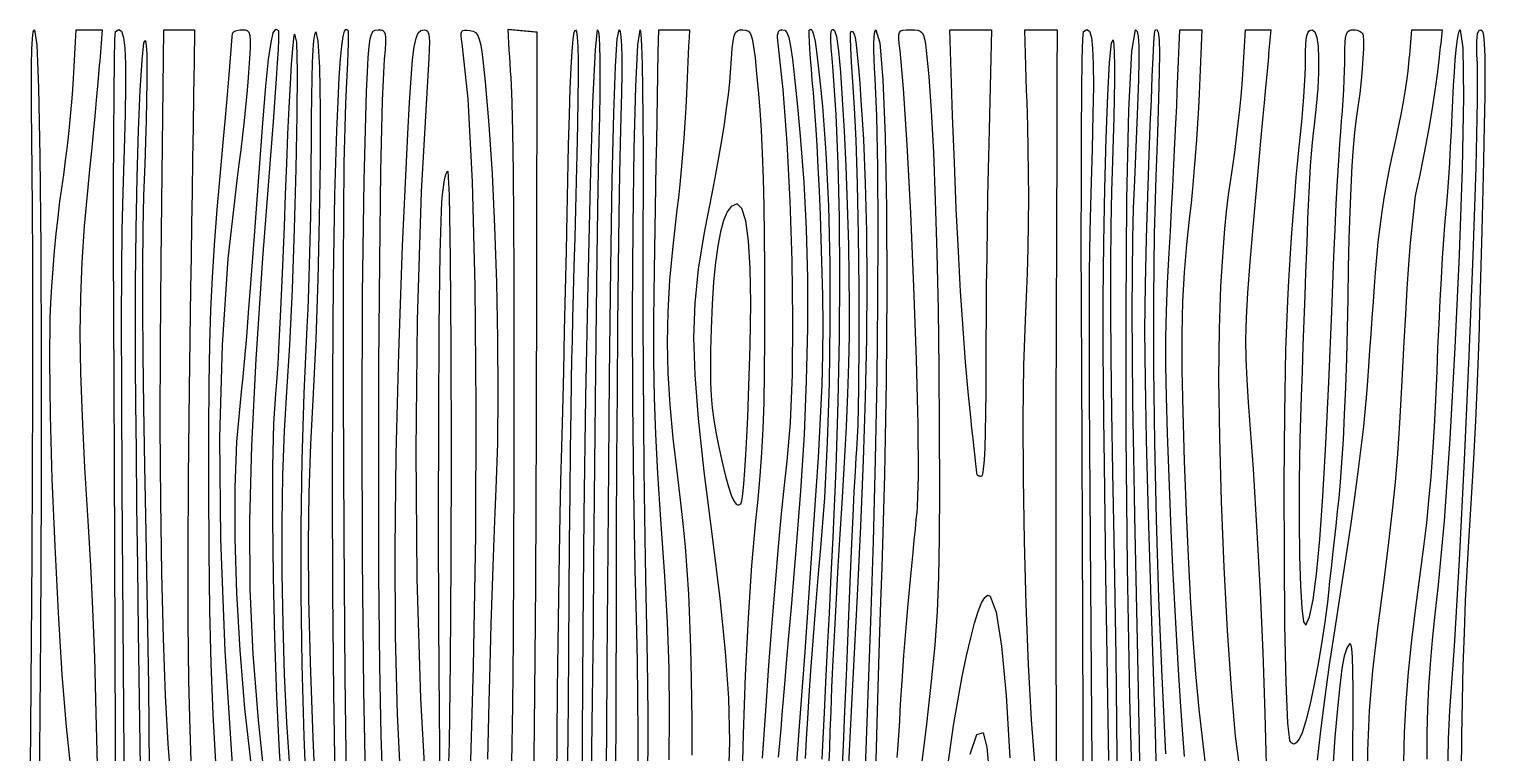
# Model space of a CAD drawing. Extents: x -28.2 to 28.2, y -28.2 to 28.2.
# Drawn here: x -28.1 to 28.2, y 0.2 to 28.2 of the extents above; entities that cross this region are included whole.
import ezdxf

# ---------------------------------------------------------------- set-up
doc = ezdxf.new("R2010")
doc.units = 0
doc.layers.add('Layer_1', color=7, linetype='CONTINUOUS')

msp = doc.modelspace()

# ---------------------------------------------------------------- linework, layer by layer
at = {"layer": 'Layer_1', "color": 7}
for points in [[(-28.124108, -6.157805), (-28.059493, 1.202268), (-28.032126, 4.530769), (-28.010202, 7.852609), (-27.993949, 11.079622), (-27.983583, 14.123558), (-27.97933, 16.896287), (-27.981419, 19.309572), (-27.990052, 21.27523), (-28.005461, 22.705064), (-28.024548, 24.009769), (-28.035264, 25.133454), (-28.037578, 26.078294), (-28.031454, 26.846464), (-28.01686, 27.440141), (-27.993766, 27.861501), (-27.962135, 28.112724), (-27.921935, 28.19598), (-27.83091, 27.619324), (-27.757888, 25.956154), (-27.703509, 23.306663), (-27.668415, 19.771045), (-27.653246, 15.449498), (-27.658645, 10.442224), (-27.68525, 4.849369), (-27.733703, -1.228794)], [(-26.522539, -0.222672), (-26.683313, 1.246662), (-26.842022, 3.26043), (-26.990761, 5.644869), (-27.121626, 8.226271), (-27.226712, 10.8309), (-27.298115, 13.284963), (-27.32793, 15.414756), (-27.30825, 17.046509), (-27.281877, 17.633302), (-27.243294, 18.273337), (-27.194346, 18.945983), (-27.136877, 19.630606), (-27.07273, 20.306579), (-27.00375, 20.953266), (-26.93178, 21.550041), (-26.858664, 22.076273), (-26.785422, 22.58626), (-26.713088, 23.136472), (-26.643532, 23.709538), (-26.578623, 24.288082), (-26.52023, 24.854737), (-26.470223, 25.392125), (-26.430473, 25.882872), (-26.402852, 26.309606), (-26.390161, 26.545403), (-26.377472, 26.7812), (-26.364781, 27.016996), (-26.352089, 27.252793), (-26.3394, 27.48859), (-26.326709, 27.724386), (-26.314017, 27.960183), (-26.301329, 28.19598), (-26.238176, 28.19598), (-26.175024, 28.19598), (-26.111872, 28.19598), (-26.04872, 28.19598), (-25.985568, 28.19598), (-25.922416, 28.19598), (-25.859264, 28.19598), (-25.796111, 28.19598), (-25.732959, 28.19598), (-25.669807, 28.19598), (-25.606655, 28.19598), (-25.543503, 28.19598), (-25.480351, 28.19598), (-25.417198, 28.19598), (-25.354046, 28.19598), (-25.290894, 28.19598), (-25.30533, 28.023085), (-25.319765, 27.850187), (-25.334201, 27.677292), (-25.348637, 27.504394), (-25.363072, 27.331496), (-25.377508, 27.158601), (-25.391944, 26.985706), (-25.406379, 26.812809), (-25.436319, 26.466875), (-25.477275, 26.01263), (-25.527421, 25.469417), (-25.584929, 24.856585), (-25.647973, 24.193484), (-25.714724, 23.499458), (-25.783353, 22.793857), (-25.852034, 22.096029), (-25.987191, 20.607083), (-26.08337, 19.215691), (-26.140496, 17.851903), (-26.158493, 16.445765), (-26.137287, 14.927322), (-26.076802, 13.226628), (-25.976964, 11.273735), (-25.837697, 8.998657), (-25.748187, 7.472738), (-25.669092, 5.80043), (-25.598797, 3.919645), (-25.535686, 1.768236), (-25.478143, -0.715884)], [(-24.766372, -3.720873), (-24.776935, 0.651229), (-24.789297, 4.434559), (-24.803106, 8.076439), (-24.818019, 11.461808), (-24.833685, 14.475461), (-24.846413, 17.195025), (-24.85291, 19.737461), (-24.853418, 22.046747), (-24.848174, 24.066857), (-24.837424, 25.741764), (-24.821411, 27.015444), (-24.800377, 27.831871), (-24.774565, 28.13502), (-24.646241, 28.209899), (-24.545582, 28.139366), (-24.47119, 27.904187), (-24.421667, 27.485124), (-24.395618, 26.86294), (-24.391645, 26.018404), (-24.408349, 24.932272), (-24.444335, 23.585315), (-24.495084, 21.902427), (-24.531338, 20.449316), (-24.553106, 18.902408), (-24.560393, 16.938135), (-24.553208, 14.23292), (-24.531558, 10.463193), (-24.495453, 5.305384), (-24.444898, -1.564074)], [(-22.628912, -0.893232), (-22.746268, 0.583778), (-22.845666, 2.454065), (-22.926197, 4.670017), (-22.986949, 7.183996), (-23.027012, 9.948391), (-23.045478, 12.915591), (-23.041434, 16.037965), (-23.013971, 19.26788), (-23.000489, 20.383891), (-22.987007, 21.499905), (-22.973526, 22.615916), (-22.960044, 23.73193), (-22.946562, 24.847941), (-22.93308, 25.963955), (-22.919599, 27.079966), (-22.906117, 28.19598), (-22.832078, 28.19598), (-22.758039, 28.19598), (-22.684, 28.19598), (-22.609961, 28.19598), (-22.535923, 28.19598), (-22.461884, 28.19598), (-22.387845, 28.19598), (-22.313806, 28.19598), (-22.239767, 28.19598), (-22.165729, 28.19598), (-22.09169, 28.19598), (-22.017652, 28.19598), (-21.943613, 28.19598), (-21.869575, 28.19598), (-21.795536, 28.19598), (-21.721497, 28.19598), (-21.74072, 26.94376), (-21.759942, 25.69154), (-21.779164, 24.43932), (-21.798386, 23.1871), (-21.817608, 21.93488), (-21.83683, 20.68266), (-21.856053, 19.43044), (-21.875275, 18.17822), (-21.928914, 14.30483), (-21.963536, 10.88424), (-21.978971, 7.886334), (-21.975051, 5.281085), (-21.951604, 3.038349), (-21.908461, 1.128072), (-21.845453, -0.479861)], [(-20.902744, -0.143734), (-21.004939, 1.72452), (-21.080437, 3.679445), (-21.131299, 5.765406), (-21.159586, 8.026712), (-21.167359, 10.507699), (-21.16295, 12.695599), (-21.15062, 14.503317), (-21.126719, 16.028124), (-21.087597, 17.367395), (-21.029607, 18.618455), (-20.949099, 19.878634), (-20.842424, 21.24527), (-20.705934, 22.815695), (-20.61424, 23.842837), (-20.528698, 24.806609), (-20.451181, 25.685523), (-20.383561, 26.458089), (-20.327709, 27.102823), (-20.285498, 27.598239), (-20.258797, 27.922842), (-20.249481, 28.055151), (-20.242041, 28.083404), (-20.220719, 28.109764), (-20.187011, 28.133668), (-20.14241, 28.154524), (-20.088412, 28.171768), (-20.026511, 28.184807), (-19.958204, 28.193047), (-19.884984, 28.195926), (-19.767542, 28.191072), (-19.680081, 28.164599), (-19.619826, 28.098622), (-19.583999, 27.975276), (-19.569826, 27.776699), (-19.574531, 27.485017), (-19.595339, 27.082365), (-19.629473, 26.550867), (-19.658123, 26.171086), (-19.697928, 25.721252), (-19.747079, 25.218047), (-19.803771, 24.678145), (-19.866197, 24.11823), (-19.93255, 23.554976), (-20.001023, 23.005064), (-20.069811, 22.485174), (-20.426496, 19.340501), (-20.653951, 16.007386), (-20.750413, 12.415708), (-20.714118, 8.49533), (-20.543302, 4.176173), (-20.236203, -0.611924)], [(-19.521917, -0.297912), (-19.769481, 1.949621), (-19.958626, 4.204633), (-20.087028, 6.415279), (-20.152361, 8.529688), (-20.152304, 10.496015), (-20.084531, 12.262388), (-19.946718, 13.776961), (-19.899156, 14.196146), (-19.841138, 14.779084), (-19.774911, 15.499256), (-19.70272, 16.330192), (-19.62681, 17.24541), (-19.549427, 18.218431), (-19.472817, 19.222772), (-19.399224, 20.231951), (-19.222914, 22.675786), (-19.077862, 24.585818), (-18.957136, 26.021652), (-18.853806, 27.04289), (-18.760943, 27.709135), (-18.671615, 28.079995), (-18.578891, 28.215069), (-18.475841, 28.173966), (-18.466878, 28.0747), (-18.471659, 27.820336), (-18.489139, 27.428005), (-18.518277, 26.914843), (-18.558029, 26.297979), (-18.607354, 25.594548), (-18.66521, 24.82168), (-18.730553, 23.996513), (-19.091156, 19.367064), (-19.354481, 15.459203), (-19.52196, 12.123026), (-19.595025, 9.208658), (-19.575112, 6.566184), (-19.463651, 4.045713), (-19.262076, 1.49736), (-18.971819, -1.228794)], [(-16.278026, -0.774783), (-16.333569, 2.571751), (-16.368008, 6.445788), (-16.381182, 10.578001), (-16.372929, 14.699122), (-16.343093, 18.539865), (-16.29151, 21.83092), (-16.21802, 24.303006), (-16.166815, 25.433501), (-16.118625, 26.344814), (-16.071509, 27.054303), (-16.023526, 27.579324), (-15.972733, 27.937236), (-15.917188, 28.145391), (-15.854951, 28.221151), (-15.784078, 28.181869), (-15.775583, 28.111384), (-15.773833, 27.936488), (-15.778422, 27.668811), (-15.788952, 27.319987), (-15.805016, 26.901644), (-15.826214, 26.425416), (-15.852145, 25.90293), (-15.882403, 25.345817), (-15.940244, 23.047208), (-15.967589, 19.136875), (-15.967787, 14.159231), (-15.944194, 8.65872), (-15.900162, 3.179743), (-15.839045, -1.733295)], [(-15.078312, -1.947106), (-15.16378, 2.658732), (-15.217388, 7.75702), (-15.23657, 12.984397), (-15.218765, 17.977402), (-15.161408, 22.37264), (-15.061936, 25.806686), (-15.028378, 26.554987), (-14.997131, 27.128703), (-14.963912, 27.550893), (-14.924441, 27.844613), (-14.874436, 28.032923), (-14.809616, 28.138883), (-14.725699, 28.185549), (-14.618404, 28.195991), (-14.512857, 28.190657), (-14.433404, 28.167628), (-14.377809, 28.116289), (-14.343834, 28.026054), (-14.329243, 27.886325), (-14.331811, 27.686518), (-14.349275, 27.41603), (-14.379414, 27.064274), (-14.457461, 25.461492), (-14.520704, 22.747372), (-14.567627, 19.239401), (-14.596712, 15.255072), (-14.606443, 11.111886), (-14.595307, 7.127303), (-14.561783, 3.61883), (-14.504357, 0.903965), (-14.442423, -0.958504)], [(-13.742487, -0.915612), (-13.868455, 1.735837), (-13.938973, 4.760695), (-13.95417, 8.121454), (-13.914182, 11.780493), (-13.819139, 15.700317), (-13.669172, 19.843353), (-13.464414, 24.172055), (-13.398144, 25.381801), (-13.338504, 26.324316), (-13.28037, 27.032253), (-13.218618, 27.538261), (-13.148125, 27.874986), (-13.063766, 28.075081), (-12.960417, 28.171198), (-12.832956, 28.195977), (-12.759615, 28.183616), (-12.703873, 28.139755), (-12.664755, 28.054217), (-12.641288, 27.91682), (-12.632497, 27.717396), (-12.637405, 27.445762), (-12.655038, 27.091743), (-12.684424, 26.645163), (-12.947671, 21.939412), (-13.105106, 16.965031), (-13.160348, 11.912737), (-13.117017, 6.973255), (-12.978728, 2.337275), (-12.749102, -1.804477)], [(-11.067604, -1.408463), (-10.921218, 3.557604), (-10.838563, 8.655243), (-10.81905, 13.642928), (-10.86209, 18.279176), (-10.967091, 22.322439), (-11.133465, 25.531215), (-11.360621, 27.663985), (-11.387305, 27.833578), (-11.400872, 27.964024), (-11.398755, 28.059649), (-11.378429, 28.124784), (-11.337331, 28.16375), (-11.272909, 28.180881), (-11.182612, 28.180599), (-11.063888, 28.167024), (-10.940149, 28.141595), (-10.842185, 28.091219), (-10.764258, 27.996587), (-10.700627, 27.838396), (-10.645552, 27.597353), (-10.593293, 27.254156), (-10.538109, 26.789511), (-10.474261, 26.184116), (-10.329146, 24.52507), (-10.206573, 22.62889), (-10.108524, 20.570087), (-10.03698, 18.42318), (-9.993923, 16.26269), (-9.981333, 14.16314), (-10.001193, 12.199015), (-10.055485, 10.444862), (-10.09419, 9.531648), (-10.133887, 8.517651), (-10.17345, 7.436627), (-10.211753, 6.322329), (-10.247672, 5.208596), (-10.280081, 4.129181), (-10.307855, 3.117894), (-10.329868, 2.208489), (-10.381067, -0.00656)], [(-9.445145, -0.145146), (-9.407822, 2.068662), (-9.381045, 4.639565), (-9.362491, 7.678619), (-9.349839, 11.296792), (-9.345883, 13.876558), (-9.347548, 16.367984), (-9.354428, 18.710528), (-9.366098, 20.843597), (-9.382137, 22.706605), (-9.402127, 24.238967), (-9.425644, 25.380107), (-9.452272, 26.069435), (-9.469267, 26.338077), (-9.486263, 26.606716), (-9.503258, 26.875358), (-9.520254, 27.143996), (-9.537249, 27.412638), (-9.554244, 27.681277), (-9.57124, 27.949919), (-9.588235, 28.218557), (-9.518268, 28.211897), (-9.448302, 28.205237), (-9.378335, 28.198576), (-9.308368, 28.191916), (-9.238401, 28.185255), (-9.168435, 28.178595), (-9.098468, 28.171934), (-9.028501, 28.165274), (-8.958535, 28.158642), (-8.888569, 28.152009), (-8.818603, 28.145377), (-8.748637, 28.138745), (-8.678671, 28.132113), (-8.608705, 28.125481), (-8.538739, 28.118848), (-8.468773, 28.112216), (-8.472574, 26.214164), (-8.476376, 24.316116), (-8.480177, 22.418064), (-8.483979, 20.520015), (-8.48778, 18.621963), (-8.491582, 16.723912), (-8.495383, 14.825863), (-8.499185, 12.927811), (-8.508972, 9.812755), (-8.525206, 6.781434), (-8.547024, 3.909174), (-8.573565, 1.271215), (-8.603962, -1.05709)], [(-7.698479, -0.8693), (-7.687114, 0.867242), (-7.670731, 2.669231), (-7.650013, 4.482283), (-7.625646, 6.252155), (-7.598313, 7.924463), (-7.568696, 9.444907), (-7.537479, 10.759159), (-7.504221, 12.039968), (-7.468751, 13.464739), (-7.432163, 14.985855), (-7.395551, 16.555687), (-7.36001, 18.126618), (-7.326633, 19.651027), (-7.296515, 21.08129), (-7.270751, 22.369784), (-7.241667, 23.730544), (-7.210488, 24.91176), (-7.177244, 25.912847), (-7.141964, 26.733222), (-7.104677, 27.372306), (-7.065411, 27.829514), (-7.024196, 28.104266), (-6.981061, 28.19598), (-6.940273, 28.124902), (-6.909276, 27.909248), (-6.888031, 27.545378), (-6.876493, 27.02966), (-6.874631, 26.358462), (-6.882389, 25.528147), (-6.899732, 24.535078), (-6.926619, 23.375624), (-6.952806, 22.344017), (-6.980236, 21.259254), (-7.008091, 20.153818), (-7.03556, 19.060201), (-7.061826, 18.010885), (-7.086075, 17.038364), (-7.107492, 16.175122), (-7.125261, 15.453646), (-7.141799, 14.621794), (-7.159681, 13.442246), (-7.178341, 11.969667), (-7.197214, 10.258723), (-7.21573, 8.364052), (-7.233327, 6.340349), (-7.249433, 4.242309), (-7.263482, 2.12457), (-7.280159, -0.104393)], [(-6.70414, -0.721838), (-6.700203, 0.866988), (-6.682762, 4.971684), (-6.637784, 9.443044), (-6.57122, 13.999352), (-6.48902, 18.358946), (-6.397136, 22.2401), (-6.301518, 25.361122), (-6.208116, 27.440316), (-6.122881, 28.19598), (-6.08791, 28.123059), (-6.061129, 27.907422), (-6.04259, 27.553741), (-6.032346, 27.066704), (-6.030455, 26.450983), (-6.036951, 25.711264), (-6.051898, 24.852225), (-6.075342, 23.878544), (-6.100372, 22.768381), (-6.126983, 21.263005), (-6.154356, 19.42895), (-6.181678, 17.33275), (-6.208133, 15.040947), (-6.232904, 12.620076), (-6.255177, 10.136662), (-6.274134, 7.657255), (-6.29624, 5.076135), (-6.327537, 2.301016), (-6.366577, -0.581066)], [(-5.801103, -1.911998), (-5.768817, 0.89109), (-5.74572, 3.717432), (-5.702769, 9.691738), (-5.656832, 14.775266), (-5.607368, 18.997023), (-5.553832, 22.386082), (-5.495683, 24.971469), (-5.432378, 26.782221), (-5.363375, 27.847379), (-5.28813, 28.19598), (-5.248484, 28.129714), (-5.218716, 27.929486), (-5.198805, 27.59315), (-5.188733, 27.118563), (-5.188477, 26.503569), (-5.198019, 25.746031), (-5.217337, 24.843798), (-5.24641, 23.794724), (-5.273627, 22.636874), (-5.299981, 21.027499), (-5.324828, 19.039664), (-5.347521, 16.746436), (-5.367415, 14.220869), (-5.383866, 11.53606), (-5.396224, 8.765005), (-5.403847, 5.980855), (-5.414318, 2.203169), (-5.432261, -1.071427)], [(-4.551394, -0.103969), (-4.54781, 1.030254), (-4.556932, 2.322239), (-4.578801, 3.789681), (-4.613456, 5.450362), (-4.660939, 7.321975), (-4.723389, 10.399862), (-4.757198, 13.788222), (-4.764384, 17.264855), (-4.746959, 20.607589), (-4.706945, 23.594245), (-4.646355, 26.002645), (-4.567208, 27.610617), (-4.47152, 28.19598), (-4.443416, 28.037715), (-4.418631, 27.584122), (-4.397608, 26.867004), (-4.380785, 25.918164), (-4.368602, 24.769404), (-4.361495, 23.45253), (-4.359915, 21.999342), (-4.364286, 20.441642), (-4.368528, 18.753902), (-4.366581, 16.928018), (-4.358885, 15.021925), (-4.345919, 13.09356), (-4.328148, 11.200865), (-4.306039, 9.401755), (-4.280057, 7.754226), (-4.25067, 6.316135), (-4.21106, 4.491145), (-4.185824, 2.932036), (-4.17567, 1.579458), (-4.181308, 0.374059), (-4.203446, -0.743513)], [(-3.35221, -0.028898), (-3.331882, 1.746167), (-3.353954, 3.515644), (-3.418234, 5.287689), (-3.524532, 7.070515), (-3.677428, 9.257201), (-3.792072, 11.037656), (-3.872053, 12.556322), (-3.920965, 13.957696), (-3.942397, 15.386252), (-3.939942, 16.986477), (-3.917192, 18.902848), (-3.877736, 21.279842), (-3.862561, 22.144359), (-3.847386, 23.008876), (-3.832211, 23.873394), (-3.817036, 24.737911), (-3.80186, 25.602428), (-3.786685, 26.466945), (-3.77151, 27.331462), (-3.756335, 28.19598), (-3.682071, 28.19598), (-3.607807, 28.19598), (-3.533543, 28.19598), (-3.459279, 28.19598), (-3.385015, 28.19598), (-3.310751, 28.19598), (-3.236487, 28.19598), (-3.162223, 28.19598), (-3.087959, 28.19598), (-3.013695, 28.19598), (-2.93943, 28.19598), (-2.865166, 28.19598), (-2.790902, 28.19598), (-2.716637, 28.19598), (-2.642373, 28.19598), (-2.568109, 28.19598), (-2.582126, 27.886839), (-2.596143, 27.577701), (-2.610159, 27.268561), (-2.624176, 26.959423), (-2.638193, 26.650282), (-2.65221, 26.341145), (-2.666227, 26.032004), (-2.680244, 25.722866), (-2.707995, 25.185072), (-2.743991, 24.603971), (-2.786721, 23.997958), (-2.834672, 23.385431), (-2.886336, 22.784783), (-2.9402, 22.214412), (-2.994756, 21.69271), (-3.048493, 21.238073), (-3.21356, 19.823304), (-3.331289, 18.520053), (-3.401657, 17.292033), (-3.424644, 16.102969), (-3.400226, 14.916575), (-3.32838, 13.696584), (-3.209083, 12.406688), (-3.042315, 11.010619), (-2.919227, 10.024958), (-2.816074, 9.099382), (-2.730741, 8.203101), (-2.661113, 7.305352), (-2.605076, 6.375401), (-2.560514, 5.382487), (-2.525314, 4.295847), (-2.497361, 3.08469), (-2.472327, 1.499476), (-2.468504, 0.145854)], [(-1.050319, -0.992659), (-1.004512, 0.675359), (-1.044284, 2.35365), (-1.169424, 4.156965), (-1.379725, 6.200113), (-1.674977, 8.597901), (-1.990413, 11.114562), (-2.215509, 13.159967), (-2.350164, 14.849392), (-2.394281, 16.29816), (-2.347762, 17.621553), (-2.210509, 18.934869), (-1.982423, 20.353405), (-1.663405, 21.992453), (-1.541304, 22.615216), (-1.423671, 23.260698), (-1.313349, 23.910162), (-1.213177, 24.544871), (-1.125996, 25.146083), (-1.054646, 25.695059), (-1.001969, 26.173062), (-0.970804, 26.561349), (-0.939528, 27.076596), (-0.909682, 27.470652), (-0.876599, 27.759692), (-0.835608, 27.959901), (-0.782041, 28.087454), (-0.711228, 28.158532), (-0.618501, 28.189314), (-0.499191, 28.195974), (-0.378101, 28.187141), (-0.282415, 28.143602), (-0.205817, 28.039812), (-0.141996, 27.850218), (-0.084636, 27.549276), (-0.027424, 27.111436), (0.035953, 26.511147), (0.111809, 25.722864), (0.16279, 25.085693), (0.208484, 24.316065), (0.248426, 23.429768), (0.28215, 22.442595), (0.309191, 21.370331), (0.329082, 20.228765), (0.341358, 19.033686), (0.345554, 17.800886), (0.342156, 16.248641), (0.330605, 14.924556), (0.308868, 13.780599), (0.27491, 12.768804), (0.226698, 11.841083), (0.162197, 10.949459), (0.079375, 10.045953), (-0.023805, 9.082474), (-0.168618, 7.478125), (-0.297982, 5.460575), (-0.406147, 3.223061), (-0.487364, 0.958905), (-0.535882, -1.138571)], [(0.262402, 0.028785), (0.386239, 1.858121), (0.511529, 3.607702), (0.63691, 5.261185), (0.76102, 6.802203), (0.882495, 8.214302), (0.999973, 9.481169), (1.112091, 10.586352), (1.217488, 11.513536), (1.343856, 13.000735), (1.416646, 14.863373), (1.438304, 16.989421), (1.411276, 19.266886), (1.338009, 21.583778), (1.220947, 23.828094), (1.062536, 25.887837), (0.865223, 27.651006), (0.84995, 27.786159), (0.844265, 27.900343), (0.848437, 27.994465), (0.862735, 28.069434), (0.887427, 28.126161), (0.922782, 28.165553), (0.96907, 28.188526), (1.026558, 28.195977), (1.125492, 28.175262), (1.2083, 28.088261), (1.281248, 27.89773), (1.3506, 27.566415), (1.422621, 27.057061), (1.503578, 26.332416), (1.599736, 25.355227), (1.717359, 24.088238), (1.855946, 22.308517), (1.949424, 20.482121), (1.997711, 18.600712), (2.000726, 16.65595), (1.958385, 14.639492), (1.870606, 12.543032), (1.737306, 10.358181), (1.558403, 8.07664), (1.462947, 6.971203), (1.366738, 5.853914), (1.272393, 4.755449), (1.182528, 3.706316), (1.099761, 2.737193), (1.026709, 1.878616), (0.965988, 1.161179), (0.920214, 0.615531), (0.866782, 0.068245)], [(1.552452, -0.679562), (1.71243, 1.432872), (1.907577, 4.136504), (2.150325, 7.573435), (2.305296, 9.816847), (2.424394, 11.656936), (2.510774, 13.182996), (2.567594, 14.484238), (2.598011, 15.649935), (2.605179, 16.76931), (2.592256, 17.93162), (2.562398, 19.226111), (2.535392, 20.11596), (2.501625, 21.038731), (2.46245, 21.967609), (2.419218, 22.875775), (2.373282, 23.736406), (2.325994, 24.522685), (2.278706, 25.207797), (2.232771, 25.764917), (2.190257, 26.237823), (2.15276, 26.681762), (2.120944, 27.086821), (2.095478, 27.443081), (2.077027, 27.740634), (2.06626, 27.969558), (2.063841, 28.119941), (2.070439, 28.181869), (2.129861, 28.220688), (2.185811, 28.170616), (2.240662, 28.018005), (2.296789, 27.749194), (2.356568, 27.350527), (2.422372, 26.808352), (2.496576, 26.109014), (2.581555, 25.238855), (2.717063, 23.439308), (2.810453, 21.391876), (2.862062, 19.17261), (2.872233, 16.857561), (2.841304, 14.522762), (2.769616, 12.244297), (2.657508, 10.098166), (2.505322, 8.160457), (2.427855, 7.31396), (2.348367, 6.385336), (2.269115, 5.404839), (2.192353, 4.402696), (2.120338, 3.409218), (2.055325, 2.454629), (1.99957, 1.569185), (1.955328, 0.783168), (1.911851, 0.019475)], [(2.567361, -0.008352), (2.606691, 0.785482), (2.656386, 1.786129), (2.714582, 2.956053), (2.779413, 4.25786), (2.849015, 5.654013), (2.92152, 7.107062), (2.995064, 8.579557), (3.111765, 11.225588), (3.19502, 13.80747), (3.244829, 16.301129), (3.261195, 18.68248), (3.244118, 20.927437), (3.193599, 23.011919), (3.10964, 24.911842), (2.992243, 26.603117), (2.952278, 27.095268), (2.925284, 27.48614), (2.911587, 27.784071), (2.911513, 27.9974), (2.92539, 28.134461), (2.953542, 28.203594), (2.996296, 28.213133), (3.05398, 28.171424), (3.12409, 27.934255), (3.198634, 27.383784), (3.274867, 26.562779), (3.35004, 25.514011), (3.421408, 24.280245), (3.486223, 22.904254), (3.54174, 21.428804), (3.58521, 19.896668), (3.609402, 18.655954), (3.619804, 17.50258), (3.615258, 16.391443), (3.594599, 15.27743), (3.556667, 14.115428), (3.5003, 12.860357), (3.424336, 11.467054), (3.327615, 9.890476), (3.253286, 8.691625), (3.180295, 7.448718), (3.110502, 6.197881), (3.045763, 4.975181), (2.987937, 3.816744), (2.938881, 2.758664), (2.900452, 1.837039), (2.874511, 1.087965), (2.851092, 0.404621), (2.819891, -0.328819)], [(4.247585, -0.348825), (4.450388, 5.310012), (4.553526, 8.409405), (4.634984, 11.573003), (4.693941, 14.7009), (4.72958, 17.693218), (4.741081, 20.450123), (4.727627, 22.871733), (4.688398, 24.858183), (4.622575, 26.309606), (4.597609, 26.713156), (4.580794, 27.078222), (4.572071, 27.400079), (4.571365, 27.67401), (4.57863, 27.895286), (4.593793, 28.059189), (4.616795, 28.160995), (4.64757, 28.19598), (4.801415, 27.68557), (4.922909, 26.260376), (5.010312, 24.079453), (5.061882, 21.301855), (5.07588, 18.086636), (5.050565, 14.592838), (4.984197, 10.979546), (4.875037, 7.405795), (4.828199, 6.076218), (4.778094, 4.511662), (4.726275, 2.769589), (4.674297, 0.907402), (4.623718, -1.017438)], [(5.480178, 0.053144), (5.502225, 0.363588), (5.525184, 0.71075), (5.548371, 1.084722), (5.571102, 1.475487), (5.592694, 1.87311), (5.618021, 2.313405), (5.651465, 2.826739), (5.691593, 3.394486), (5.736971, 3.998102), (5.786163, 4.61902), (5.837736, 5.238695), (5.890255, 5.83853), (5.942287, 6.399955), (5.993689, 6.937334), (6.044426, 7.468476), (6.093185, 7.979552), (6.138658, 8.456875), (6.179534, 8.886615), (6.214503, 9.255084), (6.242254, 9.548454), (6.261479, 9.753037), (6.298308, 10.946442), (6.281431, 12.928065), (6.22039, 15.448372), (6.124725, 18.257945), (6.00398, 21.107311), (5.867696, 23.747009), (5.725413, 25.927576), (5.586675, 27.399549), (5.55371, 27.662269), (5.535165, 27.859746), (5.535786, 28.001289), (5.560305, 28.096214), (5.613466, 28.15383), (5.700009, 28.183455), (5.824675, 28.194405), (5.992203, 28.196098), (6.152209, 28.192683), (6.276382, 28.177302), (6.370632, 28.142191), (6.440872, 28.079608), (6.493015, 27.98181), (6.532973, 27.841051), (6.566657, 27.649583), (6.59998, 27.399664), (6.699702, 26.395393), (6.792211, 25.062974), (6.875906, 23.448728), (6.949183, 21.598973), (7.01044, 19.560028), (7.058074, 17.378213), (7.090484, 15.099841), (7.106065, 12.771237), (7.110618, 10.417221), (7.103695, 8.552861), (7.076977, 7.028607), (7.022144, 5.69491), (6.930875, 4.402191), (6.794852, 3.000929), (6.605752, 1.341547), (6.355257, -0.725476)], [(10.815549, -0.306492), (10.6753, 1.516353), (10.557171, 3.650828), (10.463487, 5.989067), (10.396575, 8.423234), (10.358761, 10.845519), (10.352371, 13.148086), (10.37973, 15.223085), (10.443164, 16.962689), (10.485362, 17.855705), (10.518896, 18.789538), (10.543604, 19.750189), (10.559327, 20.723652), (10.565902, 21.695925), (10.563165, 22.653003), (10.550964, 23.580884), (10.529135, 24.465566), (10.514631, 24.931868), (10.500128, 25.39817), (10.485624, 25.864471), (10.471121, 26.330773), (10.456618, 26.797075), (10.442114, 27.263376), (10.427611, 27.729678), (10.413107, 28.19598), (10.491389, 28.19598), (10.56967, 28.19598), (10.647951, 28.19598), (10.726233, 28.19598), (10.804514, 28.19598), (10.882796, 28.19598), (10.961077, 28.19598), (11.039358, 28.19598), (11.11764, 28.19598), (11.195923, 28.19598), (11.274205, 28.19598), (11.352487, 28.19598), (11.430769, 28.19598), (11.509051, 28.19598), (11.587333, 28.19598), (11.665615, 28.19598), (11.660092, 26.451245), (11.654569, 24.706514), (11.649046, 22.961779), (11.643523, 21.217047), (11.638, 19.472313), (11.632477, 17.727579), (11.626954, 15.982847), (11.62143, 14.238112), (11.615047, 11.21015), (11.613918, 7.952064), (11.617697, 4.566075), (11.626079, 1.154544), (11.638745, -2.180306)], [(12.679915, -3.042749), (12.669081, 1.361808), (12.656993, 5.132128), (12.643999, 8.735118), (12.630447, 12.055575), (12.616683, 14.978384), (12.606072, 17.596927), (12.60155, 20.04512), (12.602849, 22.268997), (12.609653, 24.2146), (12.621693, 25.827966), (12.638682, 27.05513), (12.660335, 27.842138), (12.686367, 28.13502), (12.814701, 28.209888), (12.915365, 28.139352), (12.989758, 27.90417), (13.039278, 27.48511), (13.065324, 26.862931), (13.069295, 26.018398), (13.052588, 24.932272), (13.016601, 23.585315), (12.965252, 21.878297), (12.928619, 20.397562), (12.906755, 18.818748), (12.899717, 16.817485), (12.907557, 14.0694), (12.930329, 10.250143), (12.968089, 5.035354), (13.020889, -1.899354)], [(14.606333, -2.318454), (14.475598, 2.377611), (14.387345, 7.423151), (14.340661, 12.51746), (14.334636, 17.359846), (14.368359, 21.649595), (14.440919, 25.086007), (14.551404, 27.368369), (14.698904, 28.19598), (14.759007, 28.135982), (14.80082, 27.938359), (14.824151, 27.57666), (14.828808, 27.024439), (14.814601, 26.255248), (14.781339, 25.242634), (14.728831, 23.960154), (14.656885, 22.381355), (14.614298, 21.298861), (14.58408, 20.107765), (14.566244, 18.78526), (14.560799, 17.308552), (14.567756, 15.654837), (14.587128, 13.801317), (14.618922, 11.725178), (14.663151, 9.403646), (14.786461, 3.336884), (14.878993, -1.482456)], [(15.530048, -1.128859), (15.474544, 1.034628), (15.318938, 5.726347), (15.203126, 9.422272), (15.124335, 12.327299), (15.079791, 14.646319), (15.066718, 16.584212), (15.082345, 18.345882), (15.123895, 20.136213), (15.188596, 22.160093), (15.230653, 23.357119), (15.272349, 24.476604), (15.312597, 25.493849), (15.350306, 26.384147), (15.38439, 27.122801), (15.413759, 27.68511), (15.437324, 28.046365), (15.453998, 28.181869), (15.525591, 28.212182), (15.577563, 28.098565), (15.610129, 27.80765), (15.623506, 27.30606), (15.617912, 26.560429), (15.593562, 25.537384), (15.550676, 24.203554), (15.489469, 22.525571), (15.427713, 20.297728), (15.398817, 17.804622), (15.401898, 15.098416), (15.436079, 12.231258), (15.500478, 9.255338), (15.594215, 6.222776), (15.716411, 3.185754), (15.866185, 0.196428)], [(16.595827, 0.087857), (16.526387, 0.962182), (16.451711, 2.02647), (16.37416, 3.242114), (16.296093, 4.570534), (16.21987, 5.973178), (16.147851, 7.411467), (16.082396, 8.846821), (15.996744, 10.893836), (15.933857, 12.584968), (15.89316, 13.997349), (15.874076, 15.208113), (15.876023, 16.294355), (15.898446, 17.333201), (15.940757, 18.401776), (16.002384, 19.577195), (16.048076, 20.397392), (16.094525, 21.256832), (16.14044, 22.129966), (16.184531, 22.991237), (16.225508, 23.815098), (16.262081, 24.575994), (16.29296, 25.248375), (16.316853, 25.806686), (16.328958, 26.105348), (16.341062, 26.40401), (16.353167, 26.702671), (16.365271, 27.001333), (16.377376, 27.299995), (16.38948, 27.598656), (16.401585, 27.897318), (16.413689, 28.19598), (16.466626, 28.19598), (16.519563, 28.19598), (16.5725, 28.19598), (16.625436, 28.19598), (16.678373, 28.19598), (16.73131, 28.19598), (16.784247, 28.19598), (16.837183, 28.19598), (16.89012, 28.19598), (16.943056, 28.19598), (16.995993, 28.19598), (17.048929, 28.19598), (17.101865, 28.19598), (17.154802, 28.19598), (17.207738, 28.19598), (17.260675, 28.19598), (17.248497, 27.886839), (17.236322, 27.577701), (17.224144, 27.268561), (17.211966, 26.959423), (17.199791, 26.650282), (17.187613, 26.341145), (17.175438, 26.032004), (17.16326, 25.722866), (17.138063, 25.179939), (17.103675, 24.584125), (17.061626, 23.954857), (17.013449, 23.31156), (16.960673, 22.673658), (16.90483, 22.060584), (16.847449, 21.49176), (16.790062, 20.986613), (16.669489, 19.892909), (16.580355, 18.812348), (16.522058, 17.685019), (16.493994, 16.45102), (16.495546, 15.050438), (16.526139, 13.423365), (16.585154, 11.509898), (16.671989, 9.250117), (16.746856, 7.550942), (16.826686, 6.038118), (16.917556, 4.642642), (17.025545, 3.295538), (17.156731, 1.927833), (17.317193, 0.470494), (17.51301, -1.145454)], [(18.743921, -0.474132), (18.575121, 0.874552), (18.412726, 2.734114), (18.263396, 4.961891), (18.133794, 7.41508), (18.030581, 9.950959), (17.960419, 12.42681), (17.929969, 14.699856), (17.945892, 16.627409), (17.970954, 17.462837), (18.004931, 18.26925), (18.047706, 19.045096), (18.099159, 19.788828), (18.159171, 20.498888), (18.227626, 21.173732), (18.304403, 21.811803), (18.389384, 22.411553), (18.463892, 22.91819), (18.537496, 23.458617), (18.608294, 24.01617), (18.674385, 24.574185), (18.733863, 25.115993), (18.784827, 25.62493), (18.825377, 26.084331), (18.853615, 26.477529), (18.866608, 26.692334), (18.879602, 26.907141), (18.892595, 27.121946), (18.905589, 27.336754), (18.918582, 27.551559), (18.931576, 27.766367), (18.944569, 27.981172), (18.957563, 28.19598), (19.018525, 28.19598), (19.079487, 28.19598), (19.14045, 28.19598), (19.201413, 28.19598), (19.262375, 28.19598), (19.323337, 28.19598), (19.3843, 28.19598), (19.445262, 28.19598), (19.506225, 28.19598), (19.567187, 28.19598), (19.62815, 28.19598), (19.689112, 28.19598), (19.750075, 28.19598), (19.811037, 28.19598), (19.872, 28.19598), (19.932962, 28.19598), (19.921577, 28.064992), (19.910192, 27.934007), (19.898808, 27.803019), (19.887423, 27.672034), (19.876038, 27.541046), (19.864653, 27.410061), (19.853268, 27.279074), (19.841883, 27.148089), (19.816867, 26.865739), (19.78054, 26.463409), (19.734627, 25.959834), (19.680852, 25.373757), (19.620937, 24.723915), (19.556607, 24.029048), (19.489586, 23.307894), (19.421598, 22.579193), (19.248814, 20.706237), (19.119166, 19.214351), (19.029411, 18.023381), (18.976308, 17.053175), (18.956614, 16.223582), (18.96709, 15.454454), (19.004492, 14.665623), (19.065578, 13.776961), (19.248311, 11.207215), (19.401723, 8.782418), (19.528209, 6.440905), (19.630164, 4.121038), (19.70998, 1.761209), (19.770054, -0.700277)], [(21.744128, -0.052887), (21.86955, 1.083932), (22.022973, 2.292605), (22.212854, 3.644224), (22.44765, 5.209965), (22.735816, 7.060919), (22.890626, 8.068932), (23.041525, 9.098592), (23.184747, 10.121026), (23.316525, 11.10728), (23.433094, 12.028454), (23.530686, 12.855619), (23.605537, 13.559848), (23.653879, 14.112241), (23.690324, 14.616544), (23.731077, 15.182944), (23.774764, 15.792192), (23.820008, 16.425019), (23.865436, 17.062175), (23.909673, 17.684396), (23.951344, 18.272428), (23.989075, 18.807011), (24.036138, 19.390937), (24.095432, 19.983279), (24.166181, 20.57874), (24.247607, 21.172033), (24.338935, 21.757864), (24.439387, 22.330945), (24.548188, 22.885977), (24.664559, 23.417675), (24.768166, 23.881976), (24.869323, 24.366399), (24.965491, 24.856684), (25.054133, 25.338559), (25.13271, 25.797757), (25.198684, 26.220012), (25.249519, 26.591058), (25.28268, 26.896629), (25.296904, 27.059047), (25.311128, 27.221466), (25.325352, 27.383885), (25.339576, 27.546304), (25.3538, 27.708723), (25.368024, 27.871142), (25.382248, 28.033561), (25.396472, 28.19598), (25.469665, 28.19598), (25.542858, 28.19598), (25.61605, 28.19598), (25.689243, 28.19598), (25.762436, 28.19598), (25.835629, 28.19598), (25.908822, 28.19598), (25.982015, 28.19598), (26.055208, 28.19598), (26.128401, 28.19598), (26.201594, 28.19598), (26.274787, 28.19598), (26.34798, 28.19598), (26.421173, 28.19598), (26.494365, 28.19598), (26.567558, 28.19598), (26.553394, 28.064995), (26.539229, 27.934007), (26.525064, 27.803019), (26.510899, 27.672034), (26.496735, 27.541049), (26.48257, 27.410061), (26.468405, 27.279074), (26.454241, 27.148089), (26.384764, 26.569697), (26.295228, 25.923817), (26.190055, 25.236253), (26.073671, 24.532806), (25.950503, 23.839281), (25.824974, 23.181481), (25.701508, 22.58521), (25.58453, 22.076273), (25.527709, 21.770364), (25.466441, 21.304497), (25.402179, 20.696065), (25.336379, 19.962462), (25.270495, 19.121085), (25.20598, 18.18932), (25.144289, 17.184563), (25.086877, 16.124206), (24.997225, 14.383344), (24.918268, 12.978047), (24.839244, 11.791613), (24.749397, 10.707371), (24.637967, 9.608624), (24.494195, 8.378699), (24.307322, 6.900927), (24.06659, 5.058552), (23.875806, 3.422284), (23.747574, 1.855358), (23.682863, 0.309797), (23.682643, -1.262238)], [(25.083203, -0.166086), (25.114178, 1.02825), (25.173837, 2.181523), (25.265891, 3.350431), (25.394049, 4.591842), (25.562023, 5.962538), (25.773524, 7.519248), (25.877365, 8.307551), (25.972504, 9.133192), (26.059093, 9.998147), (26.137288, 10.904334), (26.207244, 11.853673), (26.269114, 12.84814), (26.323053, 13.889624), (26.369216, 14.980077), (26.406341, 15.90087), (26.44772, 16.826054), (26.491964, 17.730643), (26.537687, 18.589663), (26.583499, 19.378133), (26.628014, 20.07107), (26.669843, 20.643499), (26.707597, 21.070433), (26.744156, 21.462804), (26.782552, 21.936361), (26.82164, 22.473049), (26.860271, 23.054808), (26.897298, 23.663581), (26.931575, 24.281309), (26.961954, 24.889938), (26.987289, 25.471406), (27.013177, 26.040618), (27.043129, 26.56149), (27.076292, 27.025528), (27.111816, 27.424243), (27.148849, 27.749137), (27.18654, 27.991721), (27.224037, 28.1435), (27.260489, 28.19598), (27.367915, 27.495961), (27.389545, 25.604302), (27.337756, 22.833597), (27.224925, 19.496443), (27.06343, 15.905433), (26.865647, 12.37316), (26.643956, 9.212243), (26.410732, 6.735235), (26.283071, 5.594521), (26.181137, 4.587298), (26.102446, 3.669031), (26.044513, 2.795243), (26.004855, 1.921427), (25.980984, 1.003132), (25.970421, -0.004176)], [(26.783592, -0.801453), (26.813695, 0.773572), (26.868687, 1.87311), (27.044022, 4.363411), (27.235565, 7.69987), (27.429183, 11.55051), (27.610746, 15.583327), (27.766121, 19.466344), (27.881177, 22.867562), (27.941783, 25.454987), (27.933804, 26.896629), (27.915485, 27.233955), (27.906381, 27.513276), (27.906917, 27.73861), (27.917489, 27.913969), (27.938528, 28.043371), (27.97045, 28.130832), (28.013674, 28.180362), (28.068618, 28.195968), (28.126038, 28.144135), (28.169649, 27.972973), (28.199906, 27.658981), (28.217265, 27.178662), (28.222179, 26.508519), (28.215103, 25.625051), (28.196497, 24.504761), (28.166809, 23.124153), (28.102493, 20.417941), (28.043843, 18.160784), (27.986915, 16.252039), (27.927763, 14.591048), (27.86244, 13.077208), (27.787001, 11.609822), (27.697499, 10.088277), (27.589989, 8.411906), (27.522474, 7.289959), (27.463822, 6.108492), (27.414152, 4.871936), (27.373587, 3.584664), (27.342246, 2.251107), (27.32025, 0.875697), (27.307719, -0.53722)], [(-23.816163, -0.306492), (-23.853592, 2.316735), (-23.888871, 4.919417), (-23.921202, 7.433509), (-23.949788, 9.790883), (-23.97383, 11.923495), (-23.99253, 13.763245), (-24.005092, 15.242053), (-24.010717, 16.291846), (-24.004669, 18.378112), (-23.979308, 20.478032), (-23.938078, 22.491828), (-23.884422, 24.319728), (-23.821781, 25.861957), (-23.753601, 27.018743), (-23.683323, 27.690308), (-23.614391, 27.77688), (-23.589606, 27.588513), (-23.573421, 27.244109), (-23.565688, 26.763264), (-23.566252, 26.165574), (-23.574996, 25.470636), (-23.591762, 24.698044), (-23.616409, 23.867399), (-23.648792, 22.998293), (-23.690422, 21.7864), (-23.718792, 20.477953), (-23.733801, 19.039872), (-23.735353, 17.43908), (-23.72333, 15.642495), (-23.697637, 13.617026), (-23.658172, 11.329643), (-23.604833, 8.747197), (-23.505702, 2.835121), (-23.447931, -3.616168)], [(-18.318256, -1.480254), (-18.438514, 0.298113), (-18.538272, 2.403124), (-18.615225, 4.695812), (-18.667067, 7.037241), (-18.691494, 9.288527), (-18.686194, 11.310762), (-18.648865, 12.964952), (-18.577201, 14.112241), (-18.53584, 14.587391), (-18.489574, 15.2655), (-18.439965, 16.114944), (-18.388575, 17.104082), (-18.336965, 18.201274), (-18.286696, 19.374887), (-18.239329, 20.593277), (-18.196427, 21.824813), (-18.154145, 23.02555), (-18.108556, 24.155672), (-18.061097, 25.189732), (-18.013206, 26.102277), (-17.966319, 26.867862), (-17.921874, 27.461034), (-17.881308, 27.856342), (-17.846057, 28.02834), (-17.780316, 27.71172), (-17.753237, 26.609724), (-17.760487, 24.91327), (-17.797733, 22.813265), (-17.860644, 20.500629), (-17.944888, 18.166273), (-18.046133, 16.001112), (-18.160047, 14.196061), (-18.250539, 12.684423), (-18.310352, 10.972942), (-18.339921, 9.118517), (-18.339681, 7.178041), (-18.310064, 5.208412), (-18.251508, 3.266526), (-18.164444, 1.40925), (-18.049309, -0.306492)], [(-17.360857, -2.040183), (-17.479683, 0.865408), (-17.558547, 3.655513), (-17.597619, 6.353755), (-17.597054, 8.983614), (-17.557044, 11.568714), (-17.477745, 14.13259), (-17.359325, 16.698811), (-17.32699, 17.387283), (-17.296825, 18.193403), (-17.269489, 19.087805), (-17.245641, 20.041135), (-17.225945, 21.02403), (-17.211057, 22.007134), (-17.20164, 22.961088), (-17.198355, 23.856531), (-17.195403, 24.779527), (-17.186721, 25.603831), (-17.172571, 26.322922), (-17.15321, 26.930284), (-17.128897, 27.419406), (-17.099893, 27.783769), (-17.066457, 28.016859), (-17.028849, 28.11216), (-16.942981, 27.773146), (-16.88755, 26.731862), (-16.86145, 25.138189), (-16.863567, 23.142003), (-16.892817, 20.893189), (-16.948084, 18.54162), (-17.028262, 16.237177), (-17.132248, 14.129739), (-17.234194, 12.174588), (-17.298704, 10.288751), (-17.323548, 8.340797), (-17.306493, 6.199351), (-17.245309, 3.733039), (-17.137763, 0.810459), (-16.981626, -2.699793)], [(3.334892, -0.741989), (3.393247, 0.522), (3.451974, 1.850786), (3.509339, 3.207598), (3.563601, 4.555632), (3.616341, 5.872199), (3.669341, 7.138841), (3.72117, 8.325077), (3.770397, 9.400428), (3.815589, 10.334471), (3.855315, 11.096725), (3.888143, 11.65671), (3.912643, 11.984004), (3.961556, 12.898629), (3.991316, 14.3453), (4.002975, 16.162975), (3.997585, 18.19053), (3.976195, 20.266887), (3.939859, 22.230962), (3.889627, 23.921659), (3.82655, 25.177895), (3.756913, 26.181331), (3.706896, 26.944434), (3.676333, 27.494926), (3.665055, 27.860522), (3.672898, 28.068946), (3.699692, 28.147909), (3.745274, 28.125133), (3.809475, 28.02834), (3.843502, 27.899813), (3.883447, 27.629094), (3.92785, 27.232894), (3.975251, 26.72793), (4.024188, 26.13092), (4.073202, 25.458574), (4.120831, 24.72761), (4.165614, 23.954744), (4.239196, 22.252967), (4.283205, 20.40004), (4.297691, 18.399674), (4.282705, 16.255581), (4.238297, 13.971469), (4.164517, 11.551046), (4.061415, 8.998036), (3.929041, 6.316135), (3.69583, 1.858463), (3.506259, -2.019412)], [(13.664453, -0.055032), (13.624958, 2.354412), (13.587383, 4.767581), (13.552601, 7.119875), (13.521487, 9.346609), (13.494916, 11.383152), (13.473764, 13.16485), (13.458902, 14.627043), (13.451208, 15.705106), (13.453805, 17.788022), (13.476865, 19.943122), (13.51665, 22.052914), (13.569426, 23.9999), (13.63146, 25.666586), (13.699018, 26.935479), (13.768368, 27.68908), (13.835775, 27.8099), (13.858666, 27.629266), (13.87359, 27.294077), (13.880677, 26.823587), (13.880056, 26.237044), (13.871874, 25.553702), (13.856262, 24.792817), (13.833351, 23.973636), (13.803276, 23.115415), (13.766689, 21.937538), (13.742384, 20.607134), (13.730424, 19.107668), (13.730875, 17.422604), (13.743787, 15.535415), (13.769226, 13.429574), (13.807259, 11.088512), (13.857944, 8.495737), (13.933518, 3.958817), (13.98675, -1.151973)], [(-12.210243, -0.779553), (-12.245854, 1.794173), (-12.267831, 5.242505), (-12.276038, 9.153682), (-12.270345, 13.115997), (-12.250621, 16.717737), (-12.216735, 19.547192), (-12.168555, 21.192635), (-12.145492, 21.521108), (-12.118049, 21.822648), (-12.087209, 22.091253), (-12.053957, 22.320923), (-12.019277, 22.505654), (-11.984152, 22.639442), (-11.949566, 22.716285), (-11.916504, 22.730171), (-11.861068, 21.795719), (-11.822181, 19.370242), (-11.799663, 15.90341), (-11.793338, 11.844885), (-11.803027, 7.644374), (-11.828551, 3.751485), (-11.86973, 0.61594), (-11.926381, -1.312626)], [(7.381214, -0.62879), (7.672065, 1.370839), (7.996212, 3.187419), (8.162639, 3.991498), (8.320813, 4.678879), (8.470395, 5.248573), (8.611045, 5.699536), (8.742422, 6.030864), (8.864188, 6.241543), (8.976002, 6.330556), (9.077523, 6.296944), (9.30592, 5.68026), (9.512611, 4.366261), (9.692669, 2.453754), (9.841165, 0.04146)], [(23.096205, -0.977475), (23.115105, 0.498829), (23.125189, 1.7088), (23.126036, 2.671602), (23.117225, 3.406424), (23.098336, 3.932429), (23.068944, 4.26881), (23.02863, 4.434728), (22.976973, 4.449404), (22.875727, 4.283316), (22.781062, 3.97115), (22.690541, 3.491852), (22.601726, 2.824284), (22.512178, 1.947306), (22.419459, 0.839866), (22.321132, -0.519175)], [(9.067775, -0.830212), (8.956939, 0.45452), (8.819906, 1.007817), (8.545066, 0.93681), (8.282954, 0.175628)]]:
    msp.add_lwpolyline(points, dxfattribs=at)
for points in [[(8.566608, 10.994532), (8.561584, 11.05219), (8.547188, 11.190931), (8.52443, 11.401666), (8.494317, 11.675252), (8.457859, 12.002602), (8.416066, 12.374627), (8.369948, 12.782184), (8.320513, 13.216186), (8.21877, 14.200605), (8.119498, 15.347282), (8.0235, 16.642807), (7.931576, 18.073797), (7.844531, 19.626866), (7.763166, 21.288625), (7.688284, 23.045689), (7.620686, 24.884666), (7.606632, 25.298579), (7.592577, 25.712495), (7.578522, 26.126407), (7.564468, 26.540323), (7.550413, 26.954236), (7.536358, 27.368151), (7.522304, 27.782064), (7.508249, 28.19598), (7.60958, 28.19598), (7.710911, 28.19598), (7.812242, 28.19598), (7.913572, 28.19598), (8.014903, 28.19598), (8.116234, 28.19598), (8.217565, 28.19598), (8.318896, 28.19598), (8.420226, 28.19598), (8.521557, 28.19598), (8.622887, 28.19598), (8.724218, 28.19598), (8.825548, 28.19598), (8.926879, 28.19598), (9.028209, 28.19598), (9.129539, 28.19598), (9.115589, 27.645821), (9.101639, 27.095666), (9.087689, 26.545507), (9.073739, 25.995352), (9.059788, 25.445194), (9.045838, 24.895038), (9.031888, 24.34488), (9.017938, 23.794724), (8.995512, 22.824232), (8.974577, 21.751833), (8.955589, 20.612928), (8.939011, 19.442928), (8.925304, 18.27724), (8.914924, 17.151275), (8.908331, 16.100438), (8.905988, 15.160135), (8.903079, 14.200125), (8.894618, 13.355321), (8.880763, 12.629672), (8.861674, 12.027155), (8.837507, 11.551667), (8.808423, 11.20713), (8.774578, 10.997552), (8.736132, 10.926799), (8.702081, 10.926799), (8.670315, 10.93075), (8.641529, 10.936959), (8.616417, 10.945144), (8.595676, 10.955304), (8.580002, 10.966875), (8.570087, 10.979575), (8.566608, 10.994532)], [(20.66981, 0.715999), (20.589287, 1.382382), (20.526785, 2.947135), (20.483408, 5.169438), (20.460257, 7.808526), (20.458422, 10.623608), (20.47903, 13.37392), (20.523172, 15.818675), (20.591951, 17.717069), (20.636086, 18.504195), (20.687056, 19.327838), (20.743044, 20.16358), (20.802234, 20.987003), (20.86281, 21.773686), (20.922956, 22.499214), (20.980856, 23.13917), (21.034692, 23.669135), (21.084525, 24.146901), (21.130948, 24.637259), (21.172951, 25.126288), (21.209522, 25.600066), (21.239648, 26.044673), (21.262322, 26.446188), (21.276529, 26.790694), (21.281259, 27.064269), (21.283489, 27.369839), (21.291893, 27.618646), (21.307582, 27.815629), (21.331656, 27.965723), (21.365217, 28.073865), (21.409366, 28.144999), (21.465208, 28.184059), (21.533841, 28.195968), (21.636281, 28.119102), (21.712809, 27.899494), (21.76309, 27.553625), (21.786788, 27.097983), (21.783565, 26.549047), (21.753088, 25.923303), (21.69502, 25.237235), (21.609025, 24.507324), (21.573484, 24.206867), (21.537079, 23.833936), (21.500842, 23.403321), (21.4658, 22.929806), (21.432986, 22.428182), (21.403427, 21.91323), (21.378154, 21.399741), (21.358195, 20.9025), (21.338326, 20.338622), (21.313305, 19.633956), (21.284142, 18.816694), (21.25185, 17.915036), (21.217439, 16.95718), (21.181922, 15.971327), (21.146311, 14.985671), (21.111616, 14.02841), (21.062836, 12.362001), (21.036654, 10.734566), (21.03187, 9.206587), (21.047288, 7.838599), (21.081706, 6.69114), (21.133925, 5.824718), (21.202747, 5.299869), (21.286972, 5.177074), (21.431788, 5.501009), (21.570449, 6.157232), (21.703291, 7.149723), (21.830649, 8.482546), (21.952861, 10.159764), (22.070261, 12.185358), (22.183187, 14.563419), (22.291973, 17.297957), (22.332953, 18.362982), (22.377609, 19.42974), (22.424505, 20.469644), (22.472204, 21.454103), (22.519268, 22.35453), (22.564261, 23.142339), (22.605745, 23.788939), (22.642284, 24.265742), (22.674997, 24.659357), (22.705516, 25.067535), (22.73317, 25.478414), (22.757295, 25.880123), (22.777223, 26.260799), (22.792282, 26.608576), (22.801807, 26.911581), (22.805131, 27.157955), (22.807305, 27.468493), (22.815577, 27.710907), (22.832648, 27.893435), (22.861211, 28.024307), (22.903954, 28.111762), (22.963567, 28.164032), (23.042739, 28.189347), (23.144159, 28.195951), (23.212724, 28.19169), (23.277588, 28.179441), (23.337266, 28.160053), (23.390274, 28.134399), (23.435129, 28.103343), (23.470347, 28.067729), (23.494443, 28.028419), (23.505935, 27.986269), (23.51942, 27.754703), (23.51798, 27.455341), (23.502269, 27.09603), (23.472931, 26.684623), (23.430613, 26.228961), (23.375961, 25.736898), (23.309623, 25.21628), (23.232245, 24.674956), (23.177828, 24.230317), (23.126487, 23.644734), (23.078746, 22.929445), (23.035128, 22.09569), (22.996156, 21.154716), (22.962353, 20.117758), (22.934244, 18.996063), (22.912349, 17.800869), (22.89035, 16.636855), (22.860273, 15.487191), (22.823084, 14.373277), (22.779749, 13.316496), (22.731234, 12.338257), (22.678504, 11.459925), (22.622525, 10.702892), (22.564262, 10.088579), (22.506946, 9.567682), (22.446769, 9.018901), (22.385528, 8.458746), (22.32502, 7.903671), (22.267041, 7.370243), (22.213388, 6.874915), (22.165857, 6.434225), (22.126245, 6.064655), (22.029649, 5.28242), (21.904352, 4.45136), (21.758923, 3.612906), (21.601932, 2.808544), (21.441949, 2.079705), (21.287545, 1.467848), (21.147289, 1.014401), (21.029752, 0.760853), (20.969777, 0.683496), (20.918415, 0.627192), (20.873501, 0.591632), (20.832868, 0.576674), (20.794349, 0.581754), (20.755777, 0.606872), (20.714987, 0.651717), (20.66981, 0.715999)], [(-0.27358, 14.032372), (-0.214284, 15.977519), (-0.195766, 17.626385), (-0.218138, 18.980216), (-0.281518, 20.040251), (-0.386019, 20.807738), (-0.531757, 21.283917), (-0.718847, 21.470034), (-0.947405, 21.367331), (-1.102638, 21.150499), (-1.241688, 20.823889), (-1.364353, 20.388725), (-1.470427, 19.846229), (-1.559706, 19.197623), (-1.631986, 18.444135), (-1.687063, 17.58699), (-1.724733, 16.627409), (-1.744851, 15.812464), (-1.752925, 15.130333), (-1.747032, 14.550448), (-1.725247, 14.04225), (-1.685646, 13.575172), (-1.626305, 13.118622), (-1.545299, 12.642089), (-1.440704, 12.114955), (-1.301456, 11.470585), (-1.174793, 10.939584), (-1.058868, 10.517097), (-0.951834, 10.198355), (-0.851843, 9.978561), (-0.75705, 9.852887), (-0.665607, 9.816565), (-0.575667, 9.864797), (-0.542613, 9.976472), (-0.505729, 10.239249), (-0.466257, 10.636054), (-0.425441, 11.149783), (-0.384523, 11.76339), (-0.344745, 12.459746), (-0.307349, 13.221774), (-0.27358, 14.032372)]]:
    msp.add_lwpolyline(points, close=True, dxfattribs=at)

doc.saveas('drawing.dxf')
